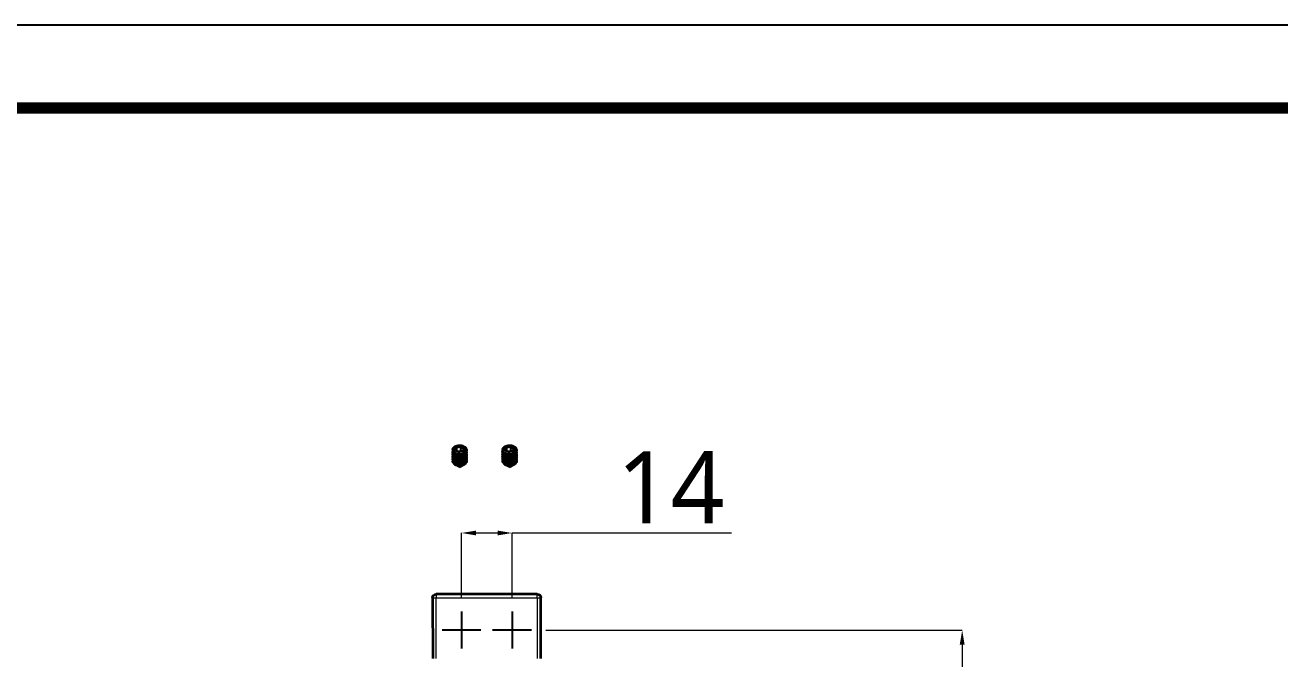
# Model space of a CAD drawing. Extents: x 1507 to 2862, y 0 to 992.
# Drawn here: x 2165.4 to 2513.5, y 816.3 to 992.2 of the extents above; entities that cross this region are included whole.
import ezdxf

# ---------------------------------------------------------------- set-up
doc = ezdxf.new("R2010")
doc.units = 0
doc.header["$LTSCALE"] = 10
doc.header["$MEASUREMENT"] = 0
doc.header["$PDMODE"] = 3
doc.header["$PDSIZE"] = -10
doc.linetypes.add('AM_ISO09W050', pattern=[22.5, 12, -1.5, 3, -1.5, 3, -1.5])
doc.layers.get('0').update_dxf_attribs({"linetype": 'CONTINUOUS'})
doc.layers.get('DEFPOINTS').update_dxf_attribs({"linetype": 'CONTINUOUS'})
for name, color, linetype, lineweight in [('Visible', 7, 'CONTINUOUS', 35), ('Visible Narrow', 7, 'CONTINUOUS', 18), ('치수', 7, 'CONTINUOUS', 25)]:
    doc.layers.add(name, color=color, linetype=linetype, lineweight=lineweight)
doc.styles.add('Daelim Dimension', font='')
doc.styles.get('Daelim Dimension').set_extended_font_data('NanumGothic')
doc.dimstyles.new('DEFAULT', dxfattribs={"dimscale": 2, "dimtxt": 2, "dimasz": 2, "dimexe": 0, "dimexo": 2, "dimgap": 1, "dimtad": 1, "dimdec": 1, "dimzin": 9, "dimdsep": 46, "dimtxsty": 'Daelim Dimension', "dimcen": 0.5, "dimclrd": 252, "dimclre": 252, "dimclrt": 3, "dimadec": 1, "dimazin": 0, "dimtfac": 1, "dimtdec": 1, "dimtix": 1, "dimtmove": 0, "dimatfit": 3, "dimfxl": 1, "dimtolj": 1, "dimtzin": 1, "dimlwd": 9, "dimlwe": 9, "dimarcsym": 0})

# ---------------------------------------------------------------- blocks, each defined once
blk = doc.blocks.new('*D9')
at = {"layer": 'DEFPOINTS', "color": 0, "transparency": 16777216}
for p in [(2300.5, 851.21), (2286.5, 829.43), (2300.5, 829.41)]:
    blk.add_point(p, dxfattribs=at)
at = {"layer": '치수', "color": 5, "lineweight": 9, "transparency": 16777216}
for p, q in [((2286.5, 833.43), (2286.5, 851.21)), ((2290.5, 851.21), (2296.5, 851.21)), ((2300.5, 833.41), (2300.5, 851.21)), ((2300.5, 851.21), (2361.36, 851.21))]:
    blk.add_line(p, q, dxfattribs=at)
at = {"layer": '치수', "color": 5, "transparency": 16777216}
for points in [[(2290.5, 851.87), (2290.5, 850.54), (2286.5, 851.21)], [(2296.5, 851.87), (2296.5, 850.54), (2300.5, 851.21)]]:
    blk.add_solid(points, dxfattribs=at)
at = {"layer": '치수', "color": 7, "transparency": 16777216, "insert": (2344.53, 863.88), "char_height": 20, "attachment_point": 5, "style": 'Daelim Dimension'}
blk.add_mtext('\\A1;14', dxfattribs=at)
blk = doc.blocks.new('*D16')
at = {"layer": 'DEFPOINTS', "color": 0, "transparency": 16777216}
for p in [(2305.87, 824.24), (2305.84, 144.24), (2425.37, 144.24)]:
    blk.add_point(p, dxfattribs=at)
at = {"layer": '치수', "color": 5, "lineweight": 9, "transparency": 16777216}
for p, q in [((2309.87, 824.24), (2425.37, 824.24)), ((2425.37, 820.24), (2425.37, 148.24)), ((2309.84, 144.24), (2425.37, 144.24))]:
    blk.add_line(p, q, dxfattribs=at)
at = {"layer": '치수', "color": 5, "transparency": 16777216}
for points in [[(2424.7, 820.24), (2426.04, 820.24), (2425.37, 824.24)], [(2424.7, 148.24), (2426.04, 148.24), (2425.37, 144.24)]]:
    blk.add_solid(points, dxfattribs=at)
at = {"layer": '치수', "color": 7, "transparency": 16777216, "insert": (2412.48, 484.24), "char_height": 20, "attachment_point": 5, "rotation": 90, "style": 'Daelim Dimension'}
blk.add_mtext('\\A1;680', dxfattribs=at)

msp = doc.modelspace()

# ---------------------------------------------------------------- linework, layer by layer
at = {"extrusion": (-0.707107, -0.408248, 0.57735)}
for p, q in [((2283.95, 874.07), (2283.95, 873.8)), ((2284.4, 874.45), (2284.8, 875.31)), ((2285.51, 873.78), (2284.41, 874.41)), ((2284.82, 875.32), (2284.64, 875.22)), ((2285.61, 873.86), (2284.7, 874.38)), ((2284.84, 875.33), (2286.34, 875.56)), ((2285.13, 874.81), (2284.88, 874.28)), ((2286.25, 874.99), (2285.13, 874.81)), ((2285.13, 874.81), (2285.13, 874.13)), ((2287.06, 874), (2285.56, 873.77)), ((2286.9, 874.06), (2285.6, 873.86)), ((2287.04, 874.53), (2286.25, 874.99)), ((2286.25, 874.99), (2286.25, 873.96)), ((2286.39, 875.56), (2287.49, 874.92)), ((2287.09, 874.63), (2286.82, 874.04)), ((2287.08, 875.32), (2287.17, 875.27)), ((2287.5, 874.89), (2287.1, 874.03)), ((2287.95, 874.34), (2287.95, 874.12)), ((2287.95, 873.74), (2287.95, 873.47)), ((2297.81, 874.07), (2297.81, 873.8)), ((2298.26, 874.45), (2298.66, 875.31)), ((2299.37, 873.78), (2298.27, 874.41)), ((2298.68, 875.32), (2298.5, 875.22)), ((2299.47, 873.86), (2298.57, 874.38)), ((2298.7, 875.33), (2300.2, 875.56)), ((2299, 874.81), (2298.75, 874.28)), ((2300.11, 874.99), (2299, 874.81)), ((2299, 874.81), (2299, 874.13)), ((2300.92, 874), (2299.43, 873.77)), ((2300.76, 874.06), (2299.46, 873.86)), ((2300.91, 874.53), (2300.11, 874.99)), ((2300.11, 874.99), (2300.11, 873.96)), ((2300.25, 875.56), (2301.35, 874.92)), ((2300.95, 874.63), (2300.68, 874.04)), ((2300.94, 875.32), (2301.03, 875.27)), ((2301.36, 874.89), (2300.96, 874.03)), ((2301.81, 874.34), (2301.81, 874.12)), ((2301.81, 873.74), (2301.81, 873.47)), ((2283.95, 873.42), (2283.95, 873.14)), ((2283.95, 872.76), (2283.95, 872.49)), ((2283.95, 872.11), (2283.95, 871.84)), ((2283.95, 871.46), (2283.95, 871.18)), ((2285.95, 869.44), (2287.36, 870.26)), ((2287.95, 873.09), (2287.95, 872.82)), ((2287.95, 872.44), (2287.95, 872.16)), ((2287.95, 871.78), (2287.95, 871.51)), ((2287.95, 871.13), (2287.95, 871.08)), ((2297.81, 873.42), (2297.81, 873.14)), ((2297.81, 872.76), (2297.81, 872.49)), ((2297.81, 872.11), (2297.81, 871.84)), ((2297.81, 871.46), (2297.81, 871.18)), ((2299.81, 869.44), (2301.23, 870.26)), ((2301.81, 873.09), (2301.81, 872.82)), ((2301.81, 872.44), (2301.81, 872.16)), ((2301.81, 871.78), (2301.81, 871.51)), ((2301.81, 871.13), (2301.81, 871.08)), ((2285.95, 869.44), (2284.73, 870.15)), ((2299.81, 869.44), (2298.59, 870.15))]:
    msp.add_line(p, q, dxfattribs=at)
at = {"color": 1, "linetype": 'AM_ISO09W050'}
for p, q in [((2286.5, 829.43), (2286.5, 819.17)), ((2300.5, 829.43), (2300.5, 819.17)), ((2291.87, 824.24), (2281.09, 824.24)), ((2305.87, 824.24), (2295.09, 824.24))]:
    msp.add_line(p, q, dxfattribs=at)
at = {"ltscale": 0.5}
msp.add_lwpolyline([(1507.49, 0), (2861.57, 0), (2861.57, 992.16), (1507.49, 992.16)], close=True, dxfattribs=at)
at = {"color": 5, "linetype": 'ByBlock', "lineweight": 200, "const_width": 3.12}
msp.add_lwpolyline([(1529.26, 42.48), (2839.66, 42.48), (2839.66, 969.12), (1529.26, 969.12)], close=True, dxfattribs=at)
at = {"extrusion": (-2.22045e-16, 2.46519e-32, -1)}
for centre in [(2285.95, 874.67), (2299.81, 874.67)]:
    msp.add_ellipse(centre, major_axis=(-1.6, 0), ratio=0.57735, start_param=-0.243561, end_param=0.76716, dxfattribs=at)
at = {"extrusion": (-2.04817e-16, 9.5327e-17, -1)}
for centre in [(2284.39, 874.1), (2298.25, 874.1)]:
    msp.add_ellipse(centre, major_axis=(-0.436, -0.138), ratio=0.697902, start_param=1.82342, end_param=2.573454, dxfattribs=at)
at = {"extrusion": (-1.66533e-16, -8.32667e-17, -1)}
for centre in [(2285.95, 874.67), (2299.81, 874.67)]:
    msp.add_ellipse(centre, major_axis=(-1.6, 0), ratio=0.57735, start_param=-1.290759, end_param=-0.280038, dxfattribs=at)
at = {"extrusion": (-3.16229e-16, -1.33663e-16, -1)}
for centre in [(2284.81, 875), (2298.67, 875)]:
    msp.add_ellipse(centre, major_axis=(-0.261, 0.347), ratio=0.565741, start_param=0.96128, end_param=2.496712, dxfattribs=at)
at = {"extrusion": (-1.66533e-16, 1.94289e-16, -1)}
for centre in [(2285.95, 874.67), (2299.81, 874.67)]:
    msp.add_ellipse(centre, major_axis=(1.6, 0), ratio=0.57735, start_param=-2.337956, end_param=-1.327235, dxfattribs=at)
at = {"extrusion": (-1.11022e-16, 1.11022e-16, -1)}
for centre in [(2285.95, 874.34), (2299.81, 874.34)]:
    msp.add_ellipse(centre, major_axis=(2, 0), ratio=0.57735, start_param=-0.539332, end_param=2.110128, dxfattribs=at)
at = {"extrusion": (-2.18253e-16, 4.08569e-17, -1)}
for centre in [(2285.53, 873.44), (2299.39, 873.44)]:
    msp.add_ellipse(centre, major_axis=(0.078, 0.416), ratio=0.218386, start_param=-0.673292, end_param=-0.076742, dxfattribs=at)
at = {"extrusion": (-2.22045e-16, 8.32667e-17, -1)}
for centre in [(2285.95, 874.67), (2299.81, 874.67)]:
    msp.add_ellipse(centre, major_axis=(-1.6, 0), ratio=0.57735, start_param=-2.337956, end_param=-1.327235, dxfattribs=at)
for centre, major_axis, ratio, start_param, end_param in [((2286.37, 875.24), (0.078, 0.416), 0.218386, 0.744021, 2.279453), ((2287.51, 874.58), (0.436, 0.138), 0.697902, 1.388901, 2.573454), ((2300.23, 875.24), (0.078, 0.416), 0.218386, 0.744021, 2.279453), ((2301.37, 874.58), (0.436, 0.138), 0.697902, 1.388901, 2.573454)]:
    msp.add_ellipse(centre, major_axis=major_axis, ratio=ratio, start_param=start_param, end_param=end_param)
at = {"extrusion": (-2.22045e-16, 1.38778e-16, -1)}
for centre in [(2285.95, 874.67), (2299.81, 874.67)]:
    msp.add_ellipse(centre, major_axis=(1.6, 0), ratio=0.57735, start_param=-1.290759, end_param=-0.280038, dxfattribs=at)
at = {"extrusion": (-3.24571e-16, -1.22572e-16, -1)}
for centre in [(2287.09, 873.68), (2300.95, 873.68)]:
    msp.add_ellipse(centre, major_axis=(-0.261, 0.347), ratio=0.565741, start_param=0.294001, end_param=0.890551, dxfattribs=at)
at = {"extrusion": (-1.11022e-16, -6.16298e-33, -1)}
for centre in [(2285.95, 874.67), (2299.81, 874.67)]:
    msp.add_ellipse(centre, major_axis=(1.6, 0), ratio=0.57735, start_param=-0.243561, end_param=0.76716, dxfattribs=at)
at = {"extrusion": (-1.11022e-16, 2.22045e-16, -1)}
for centre in [(2285.95, 871.08), (2299.81, 871.08)]:
    msp.add_ellipse(centre, major_axis=(2, 0), ratio=0.57735, start_param=-6.283185, end_param=-4.173057, dxfattribs=at)
for points, knots in [([(2284.04, 874.44), (2284.03, 874.42), (2284.02, 874.41), (2283.95, 874.24), (2283.93, 874.07), (2284, 873.75), (2284.08, 873.59), (2284.34, 873.3), (2284.52, 873.17), (2284.93, 872.96), (2285.16, 872.88), (2285.67, 872.77), (2285.93, 872.74), (2286.45, 872.75), (2286.7, 872.79), (2287.15, 872.91), (2287.35, 872.99), (2287.68, 873.2), (2287.8, 873.32), (2287.94, 873.58), (2287.97, 873.72), (2287.93, 873.88), (2287.93, 873.91), (2287.92, 873.93)], [5.802158, 5.802158, 5.802158, 5.802158, 5.88349, 5.88349, 6.864072, 6.864072, 7.844653, 7.844653, 8.825235, 8.825235, 9.805817, 9.805817, 10.786398, 10.786398, 11.76698, 11.76698, 12.747562, 12.747562, 13.728143, 13.728143, 14.708725, 14.708725, 14.888347, 14.888347, 14.888347, 14.888347]), ([(2287.95, 873.47), (2287.95, 873.33), (2287.9, 873.2), (2287.7, 872.94), (2287.56, 872.83), (2287.19, 872.64), (2286.97, 872.57), (2286.49, 872.48), (2286.23, 872.46), (2285.71, 872.49), (2285.45, 872.53), (2284.97, 872.67), (2284.75, 872.76), (2284.37, 873), (2284.22, 873.14), (2284.01, 873.44), (2283.96, 873.61), (2283.95, 873.78), (2283.95, 873.79), (2283.95, 873.8)], [57.855369, 57.855369, 57.855369, 57.855369, 58.8349, 58.8349, 59.815482, 59.815482, 60.796064, 60.796064, 61.776645, 61.776645, 62.757227, 62.757227, 63.737809, 63.737809, 64.71839, 64.71839, 65.698972, 65.698972, 65.749996, 65.749996, 65.749996, 65.749996]), ([(2284.92, 873.35), (2284.79, 873.41), (2284.66, 873.47), (2284.38, 873.66), (2284.24, 873.8), (2284.07, 874.09), (2284.02, 874.24), (2284.04, 874.55), (2284.1, 874.7), (2284.3, 874.98), (2284.44, 875.1), (2284.62, 875.21), (2284.63, 875.21), (2284.64, 875.22)], [6.546664, 6.546664, 6.546664, 6.546664, 7.158299, 7.158299, 8.120834, 8.120834, 9.068339, 9.068339, 10.000811, 10.000811, 10.918245, 10.918245, 10.956545, 10.956545, 10.956545, 10.956545]), ([(2287.95, 874.12), (2287.95, 874), (2287.91, 873.88), (2287.74, 873.63), (2287.6, 873.52), (2287.25, 873.32), (2287.04, 873.25), (2286.57, 873.14), (2286.31, 873.12), (2285.85, 873.13), (2285.66, 873.15), (2285.27, 873.23), (2285.09, 873.28), (2284.92, 873.35)], [73.644666, 73.644666, 73.644666, 73.644666, 74.524207, 74.524207, 75.504789, 75.504789, 76.48537, 76.48537, 77.465952, 77.465952, 78.205778, 78.205778, 78.945604, 78.945604, 78.945604, 78.945604]), ([(2287.17, 875.27), (2287.31, 875.19), (2287.42, 875.1), (2287.58, 874.89), (2287.62, 874.77), (2287.61, 874.54), (2287.57, 874.42), (2287.44, 874.26), (2287.38, 874.2), (2287.25, 874.1), (2287.17, 874.06), (2287.08, 874.02)], [14.50516, 14.50516, 14.50516, 14.50516, 15.279747, 15.279747, 16.10689, 16.10689, 16.918972, 16.918972, 17.365336, 17.365336, 17.802211, 17.802211, 17.802211, 17.802211]), ([(2287.08, 874.02), (2287.26, 874.05), (2287.41, 874.11), (2287.65, 874.26), (2287.74, 874.36), (2287.83, 874.57), (2287.82, 874.68), (2287.74, 874.84), (2287.71, 874.89), (2287.67, 874.93)], [0.001572, 0.001572, 0.001572, 0.001572, 0.821049, 0.821049, 1.696635, 1.696635, 2.626805, 2.626805, 3.065872, 3.065872, 3.065872, 3.065872]), ([(2297.9, 874.44), (2297.89, 874.42), (2297.88, 874.41), (2297.81, 874.24), (2297.79, 874.07), (2297.86, 873.75), (2297.95, 873.59), (2298.2, 873.3), (2298.38, 873.17), (2298.79, 872.96), (2299.02, 872.88), (2299.53, 872.77), (2299.79, 872.74), (2300.31, 872.75), (2300.56, 872.79), (2301.01, 872.91), (2301.22, 872.99), (2301.54, 873.2), (2301.66, 873.32), (2301.81, 873.58), (2301.83, 873.72), (2301.79, 873.88), (2301.79, 873.91), (2301.78, 873.93)], [5.802158, 5.802158, 5.802158, 5.802158, 5.88349, 5.88349, 6.864072, 6.864072, 7.844653, 7.844653, 8.825235, 8.825235, 9.805817, 9.805817, 10.786398, 10.786398, 11.76698, 11.76698, 12.747562, 12.747562, 13.728143, 13.728143, 14.708725, 14.708725, 14.888347, 14.888347, 14.888347, 14.888347]), ([(2301.81, 873.47), (2301.81, 873.33), (2301.76, 873.2), (2301.56, 872.94), (2301.42, 872.83), (2301.05, 872.64), (2300.83, 872.57), (2300.35, 872.48), (2300.09, 872.46), (2299.57, 872.49), (2299.31, 872.53), (2298.83, 872.67), (2298.61, 872.76), (2298.23, 873), (2298.08, 873.14), (2297.87, 873.44), (2297.82, 873.61), (2297.81, 873.78), (2297.81, 873.79), (2297.81, 873.8)], [57.855369, 57.855369, 57.855369, 57.855369, 58.8349, 58.8349, 59.815482, 59.815482, 60.796064, 60.796064, 61.776645, 61.776645, 62.757227, 62.757227, 63.737809, 63.737809, 64.71839, 64.71839, 65.698972, 65.698972, 65.749996, 65.749996, 65.749996, 65.749996]), ([(2298.78, 873.35), (2298.65, 873.41), (2298.52, 873.47), (2298.24, 873.66), (2298.1, 873.8), (2297.93, 874.09), (2297.89, 874.24), (2297.9, 874.55), (2297.96, 874.7), (2298.16, 874.98), (2298.3, 875.1), (2298.49, 875.21), (2298.49, 875.21), (2298.5, 875.22)], [6.546664, 6.546664, 6.546664, 6.546664, 7.158299, 7.158299, 8.120834, 8.120834, 9.068339, 9.068339, 10.000811, 10.000811, 10.918245, 10.918245, 10.956545, 10.956545, 10.956545, 10.956545]), ([(2301.81, 874.12), (2301.81, 874), (2301.77, 873.88), (2301.6, 873.63), (2301.46, 873.52), (2301.11, 873.32), (2300.9, 873.25), (2300.43, 873.14), (2300.17, 873.12), (2299.72, 873.13), (2299.52, 873.15), (2299.14, 873.23), (2298.95, 873.28), (2298.78, 873.35)], [73.644666, 73.644666, 73.644666, 73.644666, 74.524207, 74.524207, 75.504789, 75.504789, 76.48537, 76.48537, 77.465952, 77.465952, 78.205778, 78.205778, 78.945604, 78.945604, 78.945604, 78.945604]), ([(2300.94, 874.02), (2301.12, 874.05), (2301.27, 874.11), (2301.52, 874.26), (2301.6, 874.36), (2301.69, 874.57), (2301.68, 874.68), (2301.61, 874.84), (2301.57, 874.89), (2301.53, 874.93)], [0.001572, 0.001572, 0.001572, 0.001572, 0.821049, 0.821049, 1.696635, 1.696635, 2.626805, 2.626805, 3.065872, 3.065872, 3.065872, 3.065872]), ([(2301.03, 875.27), (2301.17, 875.19), (2301.28, 875.1), (2301.44, 874.89), (2301.48, 874.77), (2301.47, 874.54), (2301.43, 874.42), (2301.3, 874.26), (2301.24, 874.2), (2301.11, 874.1), (2301.03, 874.06), (2300.95, 874.02)], [14.50516, 14.50516, 14.50516, 14.50516, 15.279747, 15.279747, 16.10689, 16.10689, 16.918972, 16.918972, 17.365336, 17.365336, 17.802211, 17.802211, 17.802211, 17.802211]), ([(2283.97, 873.61), (2283.95, 873.51), (2283.94, 873.41), (2283.98, 873.14), (2284.06, 872.98), (2284.3, 872.69), (2284.46, 872.56), (2284.86, 872.33), (2285.09, 872.25), (2285.59, 872.13), (2285.85, 872.1), (2286.37, 872.09), (2286.62, 872.12), (2287.09, 872.23), (2287.3, 872.31), (2287.64, 872.51), (2287.77, 872.63), (2287.93, 872.89), (2287.96, 873.03), (2287.94, 873.2), (2287.93, 873.24), (2287.92, 873.28)], [21.950364, 21.950364, 21.950364, 21.950364, 22.553378, 22.553378, 23.53396, 23.53396, 24.514542, 24.514542, 25.495123, 25.495123, 26.475705, 26.475705, 27.456287, 27.456287, 28.436868, 28.436868, 29.41745, 29.41745, 30.398032, 30.398032, 30.677891, 30.677891, 30.677891, 30.677891]), ([(2283.97, 871.65), (2283.96, 871.6), (2283.95, 871.55), (2283.94, 871.33), (2283.99, 871.17), (2284.17, 870.86), (2284.31, 870.72), (2284.66, 870.47), (2284.88, 870.37), (2285.35, 870.21), (2285.61, 870.17), (2286.13, 870.13), (2286.39, 870.14), (2286.88, 870.21), (2287.11, 870.28), (2287.49, 870.45), (2287.65, 870.56), (2287.87, 870.81), (2287.93, 870.94), (2287.96, 871.16), (2287.95, 871.24), (2287.92, 871.32)], [69.319344, 69.319344, 69.319344, 69.319344, 69.621299, 69.621299, 70.60188, 70.60188, 71.582462, 71.582462, 72.563044, 72.563044, 73.543625, 73.543625, 74.524207, 74.524207, 75.504789, 75.504789, 76.48537, 76.48537, 77.465952, 77.465952, 78.046066, 78.046066, 78.046066, 78.046066]), ([(2287.95, 872.82), (2287.95, 872.8), (2287.95, 872.79), (2287.94, 872.64), (2287.88, 872.5), (2287.66, 872.26), (2287.51, 872.15), (2287.12, 871.97), (2286.9, 871.9), (2286.41, 871.82), (2286.15, 871.81), (2285.63, 871.85), (2285.37, 871.89), (2284.9, 872.04), (2284.68, 872.14), (2284.32, 872.39), (2284.18, 872.53), (2284, 872.83), (2283.95, 872.99), (2283.95, 873.14)], [42.066075, 42.066075, 42.066075, 42.066075, 42.165012, 42.165012, 43.145593, 43.145593, 44.126175, 44.126175, 45.106757, 45.106757, 46.087338, 46.087338, 47.06792, 47.06792, 48.048502, 48.048502, 49.029083, 49.029083, 49.960744, 49.960744, 49.960744, 49.960744]), ([(2283.97, 872.95), (2283.95, 872.87), (2283.95, 872.79), (2283.97, 872.54), (2284.03, 872.38), (2284.25, 872.08), (2284.41, 871.94), (2284.79, 871.71), (2285.02, 871.62), (2285.51, 871.49), (2285.77, 871.45), (2286.29, 871.44), (2286.55, 871.46), (2287.02, 871.56), (2287.23, 871.63), (2287.59, 871.82), (2287.73, 871.94), (2287.91, 872.2), (2287.96, 872.33), (2287.95, 872.52), (2287.94, 872.57), (2287.92, 872.63)], [37.740032, 37.740032, 37.740032, 37.740032, 38.242685, 38.242685, 39.223267, 39.223267, 40.203848, 40.203848, 41.18443, 41.18443, 42.165012, 42.165012, 43.145593, 43.145593, 44.126175, 44.126175, 45.106757, 45.106757, 46.087338, 46.087338, 46.467517, 46.467517, 46.467517, 46.467517]), ([(2287.95, 872.16), (2287.95, 872.13), (2287.95, 872.11), (2287.92, 871.94), (2287.85, 871.81), (2287.62, 871.57), (2287.45, 871.46), (2287.06, 871.29), (2286.83, 871.23), (2286.33, 871.16), (2286.07, 871.16), (2285.55, 871.21), (2285.3, 871.26), (2284.83, 871.42), (2284.62, 871.53), (2284.28, 871.78), (2284.14, 871.92), (2283.99, 872.21), (2283.95, 872.35), (2283.95, 872.49)], [26.276626, 26.276626, 26.276626, 26.276626, 26.475705, 26.475705, 27.456287, 27.456287, 28.436868, 28.436868, 29.41745, 29.41745, 30.398032, 30.398032, 31.378613, 31.378613, 32.359195, 32.359195, 33.339777, 33.339777, 34.171367, 34.171367, 34.171367, 34.171367]), ([(2283.97, 872.3), (2283.96, 872.23), (2283.95, 872.17), (2283.95, 871.94), (2284.01, 871.77), (2284.21, 871.47), (2284.36, 871.33), (2284.73, 871.09), (2284.95, 870.99), (2285.43, 870.85), (2285.69, 870.81), (2286.21, 870.78), (2286.47, 870.8), (2286.95, 870.88), (2287.17, 870.95), (2287.54, 871.14), (2287.69, 871.25), (2287.89, 871.5), (2287.95, 871.64), (2287.95, 871.84), (2287.94, 871.91), (2287.92, 871.97)], [53.529705, 53.529705, 53.529705, 53.529705, 53.931992, 53.931992, 54.912574, 54.912574, 55.893155, 55.893155, 56.873737, 56.873737, 57.854319, 57.854319, 58.8349, 58.8349, 59.815482, 59.815482, 60.796064, 60.796064, 61.776645, 61.776645, 62.257186, 62.257186, 62.257186, 62.257186]), ([(2287.95, 871.51), (2287.95, 871.47), (2287.95, 871.43), (2287.9, 871.25), (2287.82, 871.12), (2287.57, 870.88), (2287.4, 870.78), (2286.99, 870.62), (2286.76, 870.56), (2286.25, 870.51), (2285.99, 870.51), (2285.47, 870.57), (2285.22, 870.63), (2284.76, 870.8), (2284.56, 870.91), (2284.23, 871.17), (2284.11, 871.32), (2283.98, 871.59), (2283.95, 871.71), (2283.95, 871.84)], [10.487063, 10.487063, 10.487063, 10.487063, 10.786398, 10.786398, 11.76698, 11.76698, 12.747562, 12.747562, 13.728143, 13.728143, 14.708725, 14.708725, 15.689307, 15.689307, 16.669888, 16.669888, 17.65047, 17.65047, 18.381857, 18.381857, 18.381857, 18.381857]), ([(2284.92, 870.08), (2284.7, 870.18), (2284.5, 870.29), (2284.19, 870.56), (2284.08, 870.71), (2283.97, 870.97), (2283.95, 871.08), (2283.95, 871.18)], [0, 0, 0, 0, 0.980582, 0.980582, 1.961163, 1.961163, 2.592251, 2.592251, 2.592251, 2.592251]), ([(2284.49, 870.31), (2284.55, 870.26), (2284.62, 870.21), (2284.85, 870.07), (2285.04, 869.99), (2285.45, 869.88), (2285.67, 869.85), (2286.1, 869.83), (2286.31, 869.85), (2286.62, 869.91), (2286.72, 869.94), (2286.92, 870.01), (2287, 870.05), (2287.08, 870.1)], [14.058315, 14.058315, 14.058315, 14.058315, 14.437548, 14.437548, 15.279747, 15.279747, 16.10689, 16.10689, 16.918972, 16.918972, 17.365336, 17.365336, 17.806959, 17.806959, 17.806959, 17.806959]), ([(2297.83, 871.65), (2297.82, 871.6), (2297.81, 871.55), (2297.8, 871.33), (2297.85, 871.17), (2298.03, 870.86), (2298.17, 870.72), (2298.53, 870.47), (2298.74, 870.37), (2299.21, 870.21), (2299.47, 870.17), (2299.99, 870.13), (2300.25, 870.14), (2300.74, 870.21), (2300.97, 870.28), (2301.35, 870.45), (2301.51, 870.56), (2301.73, 870.81), (2301.8, 870.94), (2301.82, 871.16), (2301.81, 871.24), (2301.78, 871.32)], [69.319344, 69.319344, 69.319344, 69.319344, 69.621299, 69.621299, 70.60188, 70.60188, 71.582462, 71.582462, 72.563044, 72.563044, 73.543625, 73.543625, 74.524207, 74.524207, 75.504789, 75.504789, 76.48537, 76.48537, 77.465952, 77.465952, 78.046066, 78.046066, 78.046066, 78.046066]), ([(2297.83, 873.61), (2297.81, 873.51), (2297.81, 873.41), (2297.84, 873.14), (2297.92, 872.98), (2298.16, 872.69), (2298.32, 872.56), (2298.72, 872.33), (2298.95, 872.25), (2299.45, 872.13), (2299.71, 872.1), (2300.23, 872.09), (2300.48, 872.12), (2300.95, 872.23), (2301.16, 872.31), (2301.5, 872.51), (2301.63, 872.63), (2301.79, 872.89), (2301.82, 873.03), (2301.8, 873.2), (2301.79, 873.24), (2301.78, 873.28)], [21.950364, 21.950364, 21.950364, 21.950364, 22.553378, 22.553378, 23.53396, 23.53396, 24.514542, 24.514542, 25.495123, 25.495123, 26.475705, 26.475705, 27.456287, 27.456287, 28.436868, 28.436868, 29.41745, 29.41745, 30.398032, 30.398032, 30.677891, 30.677891, 30.677891, 30.677891]), ([(2301.81, 872.82), (2301.81, 872.8), (2301.81, 872.79), (2301.8, 872.64), (2301.74, 872.5), (2301.52, 872.26), (2301.37, 872.15), (2300.99, 871.97), (2300.76, 871.9), (2300.27, 871.82), (2300.01, 871.81), (2299.49, 871.85), (2299.23, 871.89), (2298.76, 872.04), (2298.54, 872.14), (2298.18, 872.39), (2298.04, 872.53), (2297.86, 872.83), (2297.81, 872.99), (2297.81, 873.14)], [42.066075, 42.066075, 42.066075, 42.066075, 42.165012, 42.165012, 43.145593, 43.145593, 44.126175, 44.126175, 45.106757, 45.106757, 46.087338, 46.087338, 47.06792, 47.06792, 48.048502, 48.048502, 49.029083, 49.029083, 49.960744, 49.960744, 49.960744, 49.960744]), ([(2297.83, 872.95), (2297.81, 872.87), (2297.81, 872.79), (2297.83, 872.54), (2297.89, 872.38), (2298.11, 872.08), (2298.27, 871.94), (2298.65, 871.71), (2298.88, 871.62), (2299.37, 871.49), (2299.63, 871.45), (2300.15, 871.44), (2300.41, 871.46), (2300.88, 871.56), (2301.1, 871.63), (2301.45, 871.82), (2301.59, 871.94), (2301.78, 872.2), (2301.82, 872.33), (2301.81, 872.52), (2301.8, 872.57), (2301.78, 872.63)], [37.740032, 37.740032, 37.740032, 37.740032, 38.242685, 38.242685, 39.223267, 39.223267, 40.203848, 40.203848, 41.18443, 41.18443, 42.165012, 42.165012, 43.145593, 43.145593, 44.126175, 44.126175, 45.106757, 45.106757, 46.087338, 46.087338, 46.467517, 46.467517, 46.467517, 46.467517]), ([(2301.81, 872.16), (2301.81, 872.13), (2301.81, 872.11), (2301.78, 871.94), (2301.71, 871.81), (2301.48, 871.57), (2301.31, 871.46), (2300.92, 871.29), (2300.69, 871.23), (2300.19, 871.16), (2299.93, 871.16), (2299.41, 871.21), (2299.16, 871.26), (2298.69, 871.42), (2298.48, 871.53), (2298.14, 871.78), (2298, 871.92), (2297.85, 872.21), (2297.81, 872.35), (2297.81, 872.49)], [26.276626, 26.276626, 26.276626, 26.276626, 26.475705, 26.475705, 27.456287, 27.456287, 28.436868, 28.436868, 29.41745, 29.41745, 30.398032, 30.398032, 31.378613, 31.378613, 32.359195, 32.359195, 33.339777, 33.339777, 34.171367, 34.171367, 34.171367, 34.171367]), ([(2297.83, 872.3), (2297.82, 872.23), (2297.81, 872.17), (2297.81, 871.94), (2297.87, 871.77), (2298.07, 871.47), (2298.22, 871.33), (2298.59, 871.09), (2298.81, 870.99), (2299.29, 870.85), (2299.55, 870.81), (2300.07, 870.78), (2300.33, 870.8), (2300.81, 870.88), (2301.03, 870.95), (2301.4, 871.14), (2301.55, 871.25), (2301.76, 871.5), (2301.81, 871.64), (2301.81, 871.84), (2301.8, 871.91), (2301.78, 871.97)], [53.529705, 53.529705, 53.529705, 53.529705, 53.931992, 53.931992, 54.912574, 54.912574, 55.893155, 55.893155, 56.873737, 56.873737, 57.854319, 57.854319, 58.8349, 58.8349, 59.815482, 59.815482, 60.796064, 60.796064, 61.776645, 61.776645, 62.257186, 62.257186, 62.257186, 62.257186]), ([(2301.81, 871.51), (2301.81, 871.47), (2301.81, 871.43), (2301.77, 871.25), (2301.68, 871.12), (2301.43, 870.88), (2301.26, 870.78), (2300.85, 870.62), (2300.62, 870.56), (2300.12, 870.51), (2299.85, 870.51), (2299.33, 870.57), (2299.08, 870.63), (2298.62, 870.8), (2298.42, 870.91), (2298.09, 871.17), (2297.97, 871.32), (2297.84, 871.59), (2297.81, 871.71), (2297.81, 871.84)], [10.487063, 10.487063, 10.487063, 10.487063, 10.786398, 10.786398, 11.76698, 11.76698, 12.747562, 12.747562, 13.728143, 13.728143, 14.708725, 14.708725, 15.689307, 15.689307, 16.669888, 16.669888, 17.65047, 17.65047, 18.381857, 18.381857, 18.381857, 18.381857]), ([(2298.78, 870.08), (2298.56, 870.18), (2298.37, 870.29), (2298.05, 870.56), (2297.94, 870.71), (2297.83, 870.97), (2297.81, 871.08), (2297.81, 871.18)], [0, 0, 0, 0, 0.980582, 0.980582, 1.961163, 1.961163, 2.592251, 2.592251, 2.592251, 2.592251]), ([(2298.35, 870.31), (2298.41, 870.26), (2298.48, 870.21), (2298.71, 870.07), (2298.9, 869.99), (2299.31, 869.88), (2299.53, 869.85), (2299.96, 869.83), (2300.18, 869.85), (2300.48, 869.91), (2300.59, 869.94), (2300.78, 870.01), (2300.86, 870.05), (2300.94, 870.1)], [14.058315, 14.058315, 14.058315, 14.058315, 14.437548, 14.437548, 15.279747, 15.279747, 16.10689, 16.10689, 16.918972, 16.918972, 17.365336, 17.365336, 17.806959, 17.806959, 17.806959, 17.806959]), ([(2287.08, 870.1), (2286.96, 870.03), (2286.8, 869.97), (2286.43, 869.89), (2286.21, 869.87), (2285.74, 869.89), (2285.5, 869.92), (2285.14, 870.01), (2285.03, 870.05), (2284.92, 870.08)], [0, 0, 0, 0, 0.821049, 0.821049, 1.696635, 1.696635, 2.626805, 2.626805, 3.065872, 3.065872, 3.065872, 3.065872]), ([(2300.94, 870.1), (2300.82, 870.03), (2300.67, 869.97), (2300.29, 869.89), (2300.07, 869.87), (2299.61, 869.89), (2299.36, 869.92), (2299, 870.01), (2298.89, 870.05), (2298.78, 870.08)], [0, 0, 0, 0, 0.821049, 0.821049, 1.696635, 1.696635, 2.626805, 2.626805, 3.065872, 3.065872, 3.065872, 3.065872])]:
    msp.add_open_spline(points, degree=3, knots=knots)
for points in [[(2284.4, 874.43), (2284.4, 874.43), (2284.4, 874.44), (2284.4, 874.45)], [(2284.41, 874.41), (2284.41, 874.42), (2284.41, 874.42), (2284.4, 874.43)], [(2284.8, 875.31), (2284.8, 875.31), (2284.81, 875.32), (2284.82, 875.32)], [(2284.82, 875.32), (2284.83, 875.33), (2284.83, 875.33), (2284.84, 875.33)], [(2285.54, 873.78), (2285.53, 873.78), (2285.52, 873.78), (2285.51, 873.78)], [(2285.56, 873.77), (2285.55, 873.77), (2285.55, 873.77), (2285.54, 873.78)], [(2286.34, 875.56), (2286.35, 875.56), (2286.35, 875.56), (2286.36, 875.56)], [(2286.36, 875.56), (2286.37, 875.56), (2286.38, 875.56), (2286.39, 875.56)], [(2287.08, 874.01), (2287.07, 874.01), (2287.07, 874.01), (2287.06, 874)], [(2287.1, 874.03), (2287.1, 874.02), (2287.09, 874.02), (2287.08, 874.02)], [(2287.08, 874.02), (2287.08, 874.02), (2287.08, 874.01), (2287.08, 874.01)], [(2287.08, 874.02), (2287.08, 874.02), (2287.08, 874.02), (2287.08, 874.02)], [(2287.08, 874.02), (2287.08, 874.02), (2287.08, 874.02), (2287.08, 874.02)], [(2287.67, 874.93), (2287.58, 875.01), (2287.48, 875.07), (2287.37, 875.13)], [(2287.49, 874.92), (2287.49, 874.92), (2287.49, 874.91), (2287.5, 874.91)], [(2287.5, 874.91), (2287.5, 874.9), (2287.5, 874.9), (2287.5, 874.89)], [(2298.27, 874.43), (2298.26, 874.43), (2298.26, 874.44), (2298.26, 874.45)], [(2298.27, 874.41), (2298.27, 874.42), (2298.27, 874.42), (2298.27, 874.43)], [(2298.66, 875.31), (2298.67, 875.31), (2298.67, 875.32), (2298.68, 875.32)], [(2298.68, 875.32), (2298.69, 875.33), (2298.69, 875.33), (2298.7, 875.33)], [(2299.4, 873.78), (2299.39, 873.78), (2299.38, 873.78), (2299.37, 873.78)], [(2299.43, 873.77), (2299.42, 873.77), (2299.41, 873.77), (2299.4, 873.78)], [(2300.2, 875.56), (2300.21, 875.56), (2300.22, 875.56), (2300.23, 875.56)], [(2300.23, 875.56), (2300.24, 875.56), (2300.24, 875.56), (2300.25, 875.56)], [(2300.94, 874.01), (2300.94, 874.01), (2300.93, 874.01), (2300.92, 874)], [(2300.94, 874.02), (2300.94, 874.02), (2300.94, 874.01), (2300.94, 874.01)], [(2300.94, 874.02), (2300.94, 874.02), (2300.94, 874.02), (2300.94, 874.02)], [(2300.95, 874.02), (2300.95, 874.02), (2300.95, 874.02), (2300.94, 874.02)], [(2300.96, 874.03), (2300.96, 874.02), (2300.95, 874.02), (2300.95, 874.02)], [(2301.53, 874.93), (2301.44, 875.01), (2301.34, 875.07), (2301.23, 875.13)], [(2301.35, 874.92), (2301.35, 874.92), (2301.35, 874.91), (2301.36, 874.91)], [(2301.36, 874.91), (2301.36, 874.9), (2301.36, 874.9), (2301.36, 874.89)]]:
    msp.add_open_spline(points, degree=3)
at = {"layer": 'Visible', "extrusion": (-1, 6.12323e-17, 0)}
for p, q in [((2278.48, 833.24), (2278.5, 816.36)), ((2307.48, 834.24), (2279.48, 834.24)), ((2308.5, 816.36), (2308.48, 833.24))]:
    msp.add_line(p, q, dxfattribs=at)
at = {"layer": 'Visible', "extrusion": (-1.22465e-32, -2e-16, -1)}
for centre, start, end in [((-2279.48, 833.24), 0, 90), ((-2307.48, 833.24), 90, 180)]:
    msp.add_arc(centre, 1, start, end, dxfattribs=at)
at = {"layer": 'Visible Narrow', "extrusion": (-1, 6.12323e-17, 0)}
for p, q in [((2278.48, 833.24), (2279.48, 833.24)), ((2279.48, 834.24), (2279.48, 833.24)), ((2279.5, 816.36), (2279.48, 833.24)), ((2279.48, 833.24), (2307.48, 833.24)), ((2307.48, 833.24), (2307.48, 834.24)), ((2307.48, 833.24), (2307.5, 816.36)), ((2307.48, 833.24), (2308.48, 833.24))]:
    msp.add_line(p, q, dxfattribs=at)

# ---------------------------------------------------------------- dimensions: what is measured, and where the dimension line sits
at = {"layer": '치수', "color": 5}
dim = msp.add_linear_dim(base=(2300.5, 851.21), p1=(2286.5, 829.43), p2=(2300.5, 829.41), dimstyle='DEFAULT', override={"dimtxt": 10, "dimclrd": 5, "dimclre": 5, "dimclrt": 7}, dxfattribs=at)
dim.commit()
dim.dimension.update_dxf_attribs({"geometry": '*D9', "text_midpoint": (2344.53, 851.21), "dimtype": 160})
dim = msp.add_linear_dim(base=(2425.37, 144.24), p1=(2305.87, 824.24), p2=(2305.84, 144.24), angle=90, dimstyle='DEFAULT', override={"dimtxt": 10, "dimclrd": 5, "dimclre": 5, "dimclrt": 7}, dxfattribs=at)
dim.commit()
dim.dimension.update_dxf_attribs({"geometry": '*D16', "text_midpoint": (2425.37, 484.24), "dimtype": 160})

doc.saveas('drawing.dxf')
